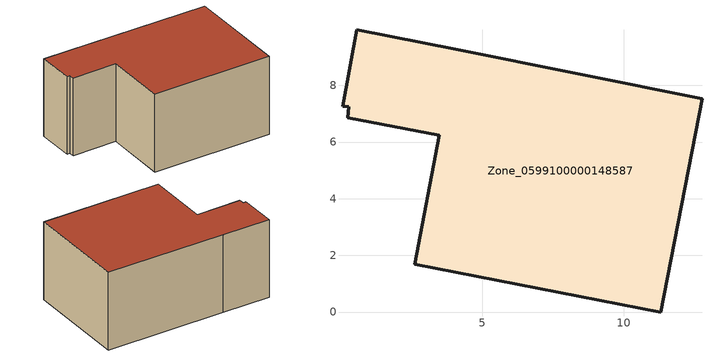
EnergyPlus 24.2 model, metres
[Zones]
Zone_0599100000148587
 floor ground (C_G): 12.76,7.54 11.3,0 2.61,1.68 3.49,6.24 0.25,6.86 0.29,7.25 0.07,7.27 0.57,9.96 4.07,9.28 z0
 wall outside (C_F): 11.3,0 12.76,7.54 4.07,9.28 0.57,9.96 0.07,7.27 0.29,7.25 0.25,6.86 3.49,6.24 2.61,1.68 11.3,0 z0:5.86
 roof outside (C_R): 0.25,6.86 3.49,6.24 2.61,1.68 11.3,0 12.76,7.54 4.07,9.28 0.57,9.96 0.07,7.27 0.29,7.25 z5.86
[BUILDING]
Pand.0599100000148587: North Axis=0; Terrain=City; Loads Convergence Tolerance Value=0.04; Temperature Convergence Tolerance Value=0.4; Solar Distribution=FullExterior; Maximum Number of Warmup Days=25; Minimum Number of Warmup Days=1
[Site:Location]
Rotterdam.The.Hague.AP_ZH_NLD Design_Conditions: Latitude=51.96; Longitude=4.45; Time Zone=1; Elevation=-4.5
[SITE:GROUNDTEMPERATURE:BUILDINGSURFACE]
18, 18, 18, 18, 18, 18, 18, 18, 18, 18, 18, 18
[MATERIAL] Thermal Absorptance=0.9; Solar Absorptance=0.7; Visible Absorptance=0.7
Name | Roughness | Thickness | Conductivity | Density | Specific Heat
G.TI.1946-1964 | MediumSmooth | 0.15 | 1 | 540 | 1210
F.TI.1946-1964 | Rough | 0.3 | 0.857143 | 1920 | 840
R.TI.1946-1964 | MediumRough | 0.2 | 0.277778 | 1500 | 1000
[CONSTRUCTION]
C_G: G.TI.1946-1964
C_F: F.TI.1946-1964
C_R: R.TI.1946-1964
[ZONE]
Zone_0599100000148587: Type=1; Multiplier=1; Ceiling Height=Autocalculate; Volume=Autocalculate; Floor Area=autocalculate; Part of Total Floor Area=Yes
[ZONEINFILTRATION:DESIGNFLOWRATE]
Infil_Zone_0599100000148587: Zone or ZoneList or Space or SpaceList=Zone_0599100000148587; Schedule=AlwaysOn; Design Flow Rate Calculation Method=Flow/Area; Flow Rate per Floor Area=0.003; Constant Term Coefficient=1; Temperature Term Coefficient=0; Velocity Term Coefficient=0; Velocity Squared Term Coefficient=0
[HVACTEMPLATE:ZONE:IDEALLOADSAIRSYSTEM]
Zone_0599100000148587: Maximum Heating Supply Air Temperature=50; Minimum Cooling Supply Air Temperature=13; Maximum Heating Supply Air Humidity Ratio=0.0156; Minimum Cooling Supply Air Humidity Ratio=0.0077; Heating Limit=NoLimit; Cooling Limit=NoLimit; Dehumidification Control Type=ConstantSensibleHeatRatio; Cooling Sensible Heat Ratio=0.7; Dehumidification Setpoint=60; Humidification Control Type=None; Humidification Setpoint=30; Outdoor Air Method=None; Outdoor Air Flow Rate per Person=0.00944; Outdoor Air Flow Rate per Zone Floor Area=0; Outdoor Air Flow Rate per Zone=0; Demand Controlled Ventilation Type=None; Outdoor Air Economizer Type=NoEconomizer; Heat Recovery Type=None; Sensible Heat Recovery Effectiveness=0.7; Latent Heat Recovery Effectiveness=0.65
[ZONECONTROL:THERMOSTAT]
ThermostatControl_Zone_0599100000148587: Zone or ZoneList=Zone_0599100000148587; Control Type Schedule=DualSetpointControlType; Control 1=Thermostat_Zone_0599100000148587; Temperature Difference Between Cutout And Setpoint=0
[THERMOSTATSETPOINT:DUALSETPOINT]
Thermostat_Zone_0599100000148587: Heating Setpoint Temperature Schedule=HeatingSetpoint_Zone_0599100000148587; Cooling Setpoint Temperature Schedule=CoolingSetpoint_Zone_0599100000148587
[SCHEDULE:COMPACT]
HeatingSetpoint_Zone_0599100000148587: Through: 12/31, For: AllDays, Until: 24:00, 21
CoolingSetpoint_Zone_0599100000148587: Through: 12/31, For: AllDays, Until: 24:00, 24
DualSetpointControlType: Through: 12/31, For: AllDays, Until: 24:00, 4
AlwaysOn: Through: 12/31, For: AllDays, Until: 24:00, 1
